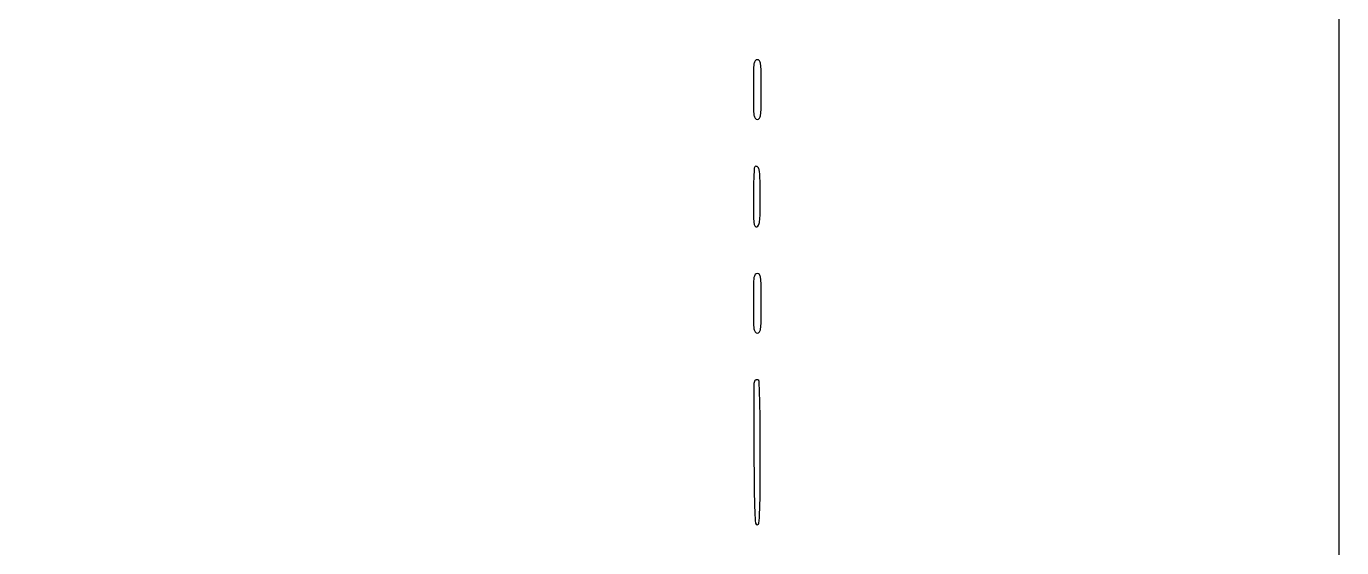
# Model space of a CAD drawing. Extents: x 0 to 836, y 5 to 589.
# Drawn here: x 191.9 to 249.7, y 369.6 to 392.5 of the extents above; entities that cross this region are included whole.
import ezdxf

# ---------------------------------------------------------------- set-up
doc = ezdxf.new("R2010")
doc.units = 0
doc.header["$MEASUREMENT"] = 0

msp = doc.modelspace()

# ---------------------------------------------------------------- linework, layer by layer
for points in [[(201.712326, 537.783562, -0.000001), (217.055896, 537.76491, -0.426088)], [(546.939, 229.3929, -0.000106), (546.943559, 250.949215, -0.000176), (546.957638, 269.095817, -0.000001), (546.976289, 285.583213, -0.415883)], [(836.0595, 588.6891), (420.497259, 588.710259, 0.000013), (261.145696, 588.714318, 0.000021), (126.989856, 588.708632), (4.934769, 588.698274, 0.19889), (4.878609, 588.675009, 0.198853), (4.855343, 588.618859), (4.83877, 516.273901, 0.000036), (4.826254, 436.744061, 0.000021), (4.8222, 342.282364), (4.8222, 95.946129), (4.469225, 95.920114, 0.031904), (4.160456, 95.877435, 0.315999), (4.075312, 95.787407, 0.415411), (4.137995, 95.703578, 0.035338), (4.43445, 95.6826), (4.8222, 95.6826), (4.8222, 50.2101), (4.8222, 4.7376), (420.462, 4.7376), (836.1018, 4.7376)], [(604.852986, 529.408162, -0.000002), (620.423836, 529.389509, -0.550615)], [(238.738155, 529.614638, -0.000002), (224.300981, 529.63329, -0.415836)], [(308.18842, 529.408162, -0.000002), (322.638019, 529.38951, -0.415836)], [(531.796111, 538.074638, -0.000002), (517.6951, 538.093291, -0.426056)], [(413.368417, 538.074638, -0.000002), (399.676779, 538.093291, -0.415815)], [(77.850638, 481.579418, -0.000002), (77.869294, 494.031443, -0.550517)], [(336.166934, 548.220763, -0.000002), (326.827688, 548.233536, -0.413812)], [(77.644162, 421.684687, -0.000002), (77.625507, 409.236574, -0.415775)], [(333.609652, 529.614638, -0.000003), (323.198363, 529.633296, -0.415688)], [(383.716206, 529.408162, -0.000003), (394.123716, 529.389504, -0.425916)], [(381.27946, 547.935135, -0.000004), (390.656104, 547.916048, -0.413615)], [(209.175878, 420.104962, -0.000003), (220.435047, 420.086304, -0.550465)], [(77.841889, 210.212758, -0.000002), (77.851786, 217.49274, -0.413814)]]:
    msp.add_lwpolyline(points, format="xyb")
msp.add_lwpolyline([(249.57, 395.505), (249.57, 357.7311)])
for points in [[(223.8516, 389.7099, 0.00213), (223.855132, 388.880574, 0.02996), (223.875479, 388.583662, 0.116079), (223.926018, 388.449169, 0.250083), (224.0208, 388.3986, 0.250083), (224.115582, 388.449169, 0.116079), (224.166121, 388.583662, 0.02996), (224.186468, 388.880574, 0.00213), (224.19, 389.7099, 0.00213), (224.186468, 390.539226, 0.02996), (224.166121, 390.836137, 0.116079), (224.115582, 390.970631, 0.250083), (224.0208, 391.0212, 0.250083), (223.926018, 390.970631, 0.116079), (223.875479, 390.836137, 0.02996), (223.855132, 390.539226, 0.00213)], [(223.909763, 386.313562, 0.185399), (223.886298, 386.260844, 0.002359), (223.868685, 385.889611, 0.006502), (223.855802, 385.455783, 0.004171), (223.8516, 384.951997, 0.002344), (223.855282, 384.166468, 0.026565), (223.87469, 383.856318, 0.09424), (223.918752, 383.71564, 0.328503), (223.99965, 383.677105, 0.254366), (224.081194, 383.74419, 0.068477), (224.123684, 383.912371, 0.025039), (224.143634, 384.240851, 0.002648), (224.1477, 385.008709, 0.005609), (224.138761, 385.805499, 0.039503), (224.099534, 386.191022, 0.185758), (224.020412, 386.320744, 0.376737)], [(223.8516, 380.3193, 0.00213), (223.855132, 379.489974, 0.02996), (223.875479, 379.193063, 0.116079), (223.926018, 379.058569, 0.250083), (224.0208, 379.008, 0.250083), (224.115582, 379.058569, 0.116079), (224.166121, 379.193063, 0.02996), (224.186468, 379.489974, 0.00213), (224.19, 380.3193, 0.00213), (224.186468, 381.148626, 0.02996), (224.166121, 381.445538, 0.116079), (224.115582, 381.580031, 0.250083), (224.0208, 381.6306, 0.250083), (223.926018, 381.580031, 0.116079), (223.875479, 381.445538, 0.02996), (223.855132, 381.148626, 0.00213)], [(223.892867, 376.878515, 0.089695), (223.87554, 376.787186, 0.000491), (223.86873, 375.891637, 0.002116), (223.866287, 374.869518, 0.00134), (223.871673, 373.67783, 0.001125), (223.888191, 371.929911, 0.009141), (223.912188, 371.129743, 0.011124), (223.945437, 370.658978, 0.3873), (224.0208, 370.5903, 0.389949), (224.096025, 370.659488, 0.010871), (224.125702, 371.139025, 0.00894), (224.143822, 371.955562, 0.001077), (224.1477, 373.75575, 0.001411), (224.14318, 375.357998, 0.006843), (224.125608, 376.267007, 0.004281), (224.100111, 376.879922, 0.309037), (224.041994, 376.956435, 0.106505), (223.998338, 376.961236, 0.094989), (223.954585, 376.948081, 0.091419), (223.917468, 376.919046, 0.089799)]]:
    msp.add_lwpolyline(points, format="xyb", close=True)

doc.saveas('drawing.dxf')
